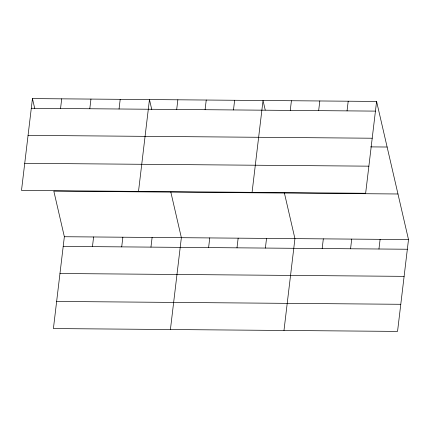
<?xml version="1.0" encoding="UTF-8"?>
<svg xmlns="http://www.w3.org/2000/svg" width="430" height="430" viewBox="0 0 430 430"><rect width="100%" height="100%" fill="white"/><g stroke="black" fill="none" stroke-linecap="round" stroke-linejoin="round"><path stroke-width="0.64" d="M32.449 98.599L21.5 190.431L365.645 193.274L376.594 101.442L32.449 98.599L34.792 108.725M60.549 108.51L61.705 98.841M397.97 193.984L53.825 191.14L64.355 236.726L53.406 328.558L397.551 331.401L408.5 239.569L376.594 101.442M89.8 108.752L90.956 99.083M92.455 246.637L93.606 236.968M119.056 108.994L120.206 99.325M121.706 246.879L122.862 237.209M138.508 191.398L149.463 99.567L151.801 109.693M150.957 247.121L152.112 237.451M176.698 109.467L177.853 99.798M170.414 329.525L181.363 237.693L170.834 192.108M205.088 109.704L206.244 100.034M208.604 247.594L209.754 237.924M233.485 109.94L234.635 100.265M236.994 247.83L238.15 238.161M252.077 192.339L263.026 100.502L265.224 109.999M265.385 248.067L266.541 238.392M290.266 110.408L291.422 100.738M283.983 330.466L294.932 238.628L284.402 193.049M318.657 110.644L319.812 100.969M322.172 248.535L323.322 238.865M347.053 110.876L348.203 101.206M350.563 248.771L351.719 239.096M378.954 249.002L380.109 239.333M31.299 108.269L375.444 111.112M28.063 135.38L372.208 138.224M370.617 146.888L387.124 147.022M24.736 163.319L368.881 166.163M64.355 236.726L408.5 239.569M63.199 246.395L407.344 249.239M59.969 273.507L404.114 276.35M56.636 301.446L400.781 304.289"/></g></svg>
